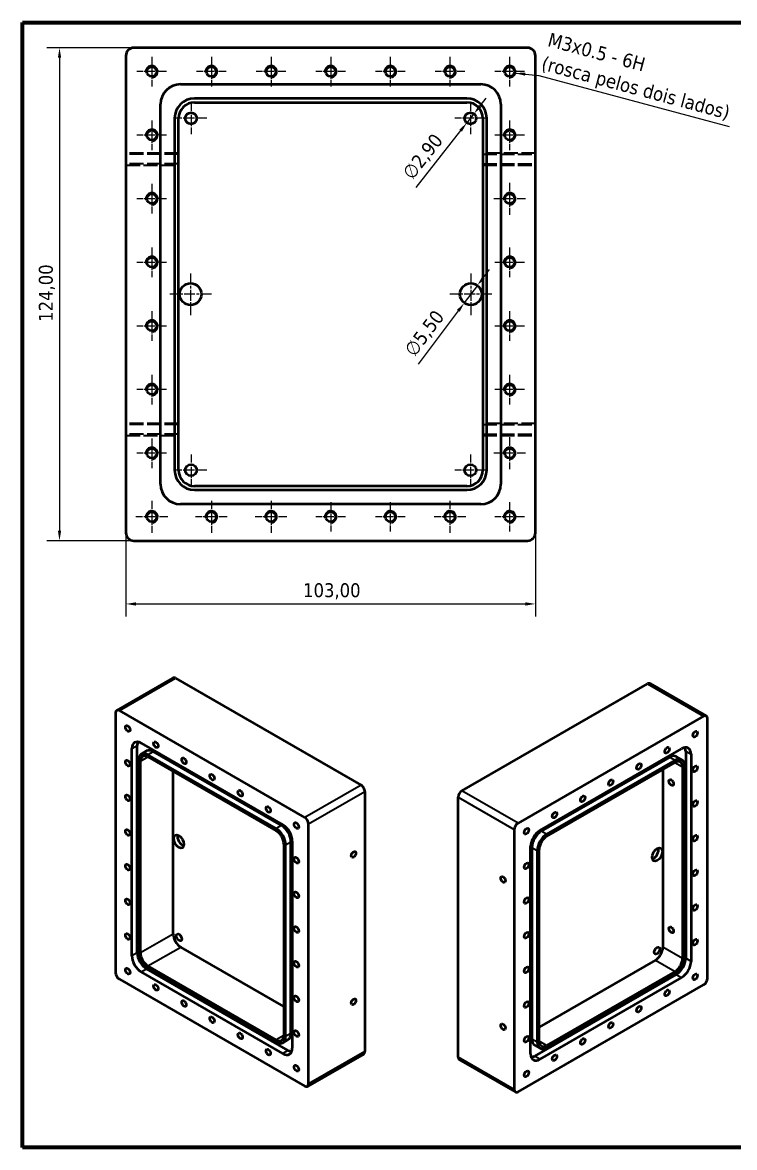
# Model space of a CAD drawing. Header units: millimetres. Extents: x 24 to 410, y 7 to 290.
# Drawn here: x 24 to 203.1, y 7 to 290 of the extents above; entities that cross this region are included whole.
import ezdxf

# ---------------------------------------------------------------- set-up
doc = ezdxf.new("R2010")
doc.units = ezdxf.units.MM
doc.linetypes.add('CHAIN', pattern=[0.3543, 0.2362, -0.0295, 0.0591, -0.0295])
doc.linetypes.add('DASHED', pattern=[0.2068, 0.1655, -0.0413])
for name, color, linetype, lineweight in [('Border (ISO)', 7, 'Continuous', 70), ('Center Mark (ISO)', 7, 'Continuous', 25), ('Dimension (ISO)', 7, 'Continuous', 25), ('Hidden (ISO)', 7, 'DASHED', 35), ('Symbol (ISO)', 7, 'Continuous', 25), ('Visible (ISO)', 7, 'Continuous', 50), ('Visible Narrow (ISO)', 7, 'Continuous', 35)]:
    doc.layers.add(name, color=color, linetype=linetype, lineweight=lineweight)
doc.styles.add('Note Text (ISO)', font='tahoma.ttf')
doc.dimstyles.new('Default (ISO)', dxfattribs={"dimtxt": 3.5, "dimasz": 2.5, "dimexe": 3.175, "dimexo": 0, "dimgap": 0.762, "dimtad": 1, "dimrnd": 1e-08, "dimzin": 0, "dimtxsty": 'Note Text (ISO)', "dimcen": 0.09, "dimdle": 10, "dimclrd": 256, "dimclre": 256, "dimclrt": 256, "dimazin": 0, "dimtfac": 1.001486, "dimtmove": 0, "dimatfit": 3, "dimfxl": 1, "dimtolj": 1, "dimtzin": 0, "dimlwd": -1, "dimlwe": -1, "dimarcsym": 0})
doc.dimstyles.new('Default (ISO)$7', dxfattribs={"dimtxt": 3.5, "dimasz": 2.5, "dimexe": 3.175, "dimexo": 0, "dimgap": 0.762, "dimtad": 1, "dimrnd": 1e-08, "dimzin": 0, "dimtxsty": 'Note Text (ISO)', "dimcen": 0.09, "dimdle": 10, "dimclrd": 256, "dimclre": 256, "dimclrt": 256, "dimazin": 0, "dimtfac": 1.001486, "dimtmove": 0, "dimatfit": 3, "dimfxl": 1, "dimtolj": 1, "dimtzin": 0, "dimlwd": -1, "dimlwe": -1, "dimarcsym": 0})

# ---------------------------------------------------------------- blocks, each defined once
blk = doc.blocks.new('Borders A4_A3_A2')
at = {"layer": 'Border (ISO)'}
for p, q in [((24, 290), (410, 290)), ((24, 7), (24, 290)), ((410, 7), (24, 7))]:
    blk.add_line(p, q, dxfattribs=at)
blk = doc.blocks.new('*D8')
at = {"layer": 'Defpoints', "color": 0, "transparency": 16777216}
for p in [(52.02, 283.65), (33.31, 159.65), (52.02, 159.65)]:
    blk.add_point(p, dxfattribs=at)
at = {"layer": 'Dimension (ISO)', "transparency": 16777216}
for p, q in [((52.02, 283.65), (30.14, 283.65)), ((33.31, 281.15), (33.31, 162.15)), ((52.02, 159.65), (30.14, 159.65))]:
    blk.add_line(p, q, dxfattribs=at)
for points in [[(32.9, 281.15), (33.73, 281.15), (33.31, 283.65)], [(32.9, 162.15), (33.73, 162.15), (33.31, 159.65)]]:
    blk.add_solid(points, dxfattribs=at)
at = {"layer": 'Dimension (ISO)', "transparency": 16777216, "insert": (28.11, 214.71), "char_height": 3.5, "attachment_point": 1, "rotation": 90, "style": 'Note Text (ISO)'}
blk.add_mtext('\\A1;124,00', dxfattribs=at)
blk = doc.blocks.new('*D9')
at = {"layer": 'Defpoints', "color": 0, "transparency": 16777216}
for p in [(50.02, 161.65), (153.02, 161.65), (153.02, 143.73)]:
    blk.add_point(p, dxfattribs=at)
at = {"layer": 'Dimension (ISO)', "transparency": 16777216}
for p, q in [((50.02, 161.65), (50.02, 140.56)), ((153.02, 161.65), (153.02, 140.56)), ((52.52, 143.73), (150.52, 143.73))]:
    blk.add_line(p, q, dxfattribs=at)
for points in [[(52.52, 144.15), (52.52, 143.32), (50.02, 143.73)], [(150.52, 144.15), (150.52, 143.32), (153.02, 143.73)]]:
    blk.add_solid(points, dxfattribs=at)
at = {"layer": 'Dimension (ISO)', "transparency": 16777216, "insert": (94.59, 148.94), "char_height": 3.5, "attachment_point": 1, "style": 'Note Text (ISO)'}
blk.add_mtext('\\A1;103,00', dxfattribs=at)
blk = doc.blocks.new('*D14')
at = {"layer": 'Defpoints', "color": 0, "transparency": 16777216}
for p in [(137.56, 267.04), (135.76, 264.76)]:
    blk.add_point(p, dxfattribs=at)
at = {"layer": 'Dimension (ISO)', "transparency": 16777216}
for p, q in [((139.11, 269), (140.66, 270.96)), ((137.56, 267.04), (135.76, 264.76)), ((134.21, 262.8), (122.95, 248.52))]:
    blk.add_line(p, q, dxfattribs=at)
for points in [[(138.78, 269.26), (139.44, 268.74), (137.56, 267.04)], [(133.89, 263.06), (134.54, 262.54), (135.76, 264.76)]]:
    blk.add_solid(points, dxfattribs=at)
at = {"layer": 'Dimension (ISO)', "transparency": 16777216, "insert": (119.29, 252.38), "char_height": 3.5, "attachment_point": 1, "rotation": 51.7201, "style": 'Note Text (ISO)'}
blk.add_mtext('\\A1;∅2,90', dxfattribs=at)
blk = doc.blocks.new('*D15')
at = {"layer": 'Defpoints', "color": 0, "transparency": 16777216}
for p in [(138.43, 223.85), (135.12, 219.45)]:
    blk.add_point(p, dxfattribs=at)
at = {"layer": 'Dimension (ISO)', "transparency": 16777216}
for p, q in [((139.93, 225.84), (141.43, 227.84)), ((138.43, 223.85), (135.12, 219.45)), ((133.62, 217.45), (123.54, 204.04))]:
    blk.add_line(p, q, dxfattribs=at)
for points in [[(139.6, 226.1), (140.26, 225.59), (138.43, 223.85)], [(133.29, 217.7), (133.95, 217.2), (135.12, 219.45)]]:
    blk.add_solid(points, dxfattribs=at)
at = {"layer": 'Dimension (ISO)', "transparency": 16777216, "insert": (119.79, 207.81), "char_height": 3.5, "attachment_point": 1, "rotation": 53.0689, "style": 'Note Text (ISO)'}
blk.add_mtext('\\A1;∅5,50', dxfattribs=at)

msp = doc.modelspace()

# ---------------------------------------------------------------- linework, layer by layer
at = {"layer": 'Center Mark (ISO)', "linetype": 'CHAIN', "ltscale": 8.288396}
for p, q in [((56.524, 281.378), (56.524, 273.919)), ((71.524, 281.378), (71.524, 273.919)), ((86.524, 281.378), (86.524, 273.919)), ((101.524, 281.378), (101.524, 273.919)), ((116.524, 281.378), (116.524, 273.919)), ((131.524, 281.378), (131.524, 273.919)), ((146.524, 281.378), (146.524, 273.919)), ((60.254, 277.648), (52.795, 277.648)), ((75.254, 277.648), (67.795, 277.648)), ((90.254, 277.648), (82.795, 277.648)), ((105.254, 277.648), (97.795, 277.648)), ((120.254, 277.648), (112.795, 277.648)), ((135.254, 277.648), (127.795, 277.648)), ((150.254, 277.648), (142.795, 277.648)), ((56.524, 265.378), (56.524, 257.919)), ((146.524, 265.378), (146.524, 257.919)), ((60.254, 261.648), (52.795, 261.648)), ((150.254, 261.648), (142.795, 261.648)), ((56.524, 249.378), (56.524, 241.919)), ((60.254, 245.648), (52.795, 245.648)), ((56.524, 233.378), (56.524, 225.919)), ((146.524, 233.378), (146.524, 225.919)), ((60.254, 229.648), (52.795, 229.648)), ((150.254, 229.648), (142.795, 229.648)), ((56.524, 217.378), (56.524, 209.919)), ((146.524, 217.378), (146.524, 209.919)), ((60.254, 213.648), (52.795, 213.648)), ((150.254, 213.648), (142.795, 213.648)), ((56.524, 201.378), (56.524, 193.919)), ((146.524, 201.378), (146.524, 193.919)), ((60.254, 197.648), (52.795, 197.648)), ((150.254, 197.648), (142.795, 197.648)), ((56.524, 185.378), (56.524, 177.919)), ((60.254, 181.648), (52.795, 181.648)), ((101.524, 169.378), (101.524, 161.919)), ((116.524, 169.378), (116.524, 161.919)), ((146.524, 169.378), (146.524, 161.919)), ((105.254, 165.648), (97.795, 165.648)), ((120.254, 165.648), (112.795, 165.648)), ((150.254, 165.648), (142.795, 165.648))]:
    msp.add_line(p, q, dxfattribs=at)
at = {"layer": 'Center Mark (ISO)', "linetype": 'CHAIN', "ltscale": 8.778439}
for p, q in [((66.387, 269.848), (66.387, 261.948)), ((136.661, 269.848), (136.661, 261.948)), ((70.337, 265.898), (62.437, 265.898)), ((140.611, 265.898), (132.711, 265.898)), ((66.387, 181.348), (66.387, 173.448)), ((136.661, 181.348), (136.661, 173.448)), ((70.337, 177.398), (62.437, 177.398)), ((140.611, 177.398), (132.711, 177.398))]:
    msp.add_line(p, q, dxfattribs=at)
at = {"layer": 'Center Mark (ISO)', "linetype": 'CHAIN', "ltscale": 8.88956}
for p, q in [((146.524, 249.648), (146.524, 241.648)), ((150.524, 245.648), (142.524, 245.648)), ((146.524, 185.648), (146.524, 177.648)), ((150.524, 181.648), (142.524, 181.648)), ((56.524, 169.648), (56.524, 161.648)), ((71.524, 169.648), (71.524, 161.648)), ((86.524, 169.648), (86.524, 161.648)), ((131.524, 169.648), (131.524, 161.648)), ((60.524, 165.648), (52.524, 165.648)), ((75.524, 165.648), (67.524, 165.648)), ((90.524, 165.648), (82.524, 165.648)), ((135.524, 165.648), (127.524, 165.648))]:
    msp.add_line(p, q, dxfattribs=at)
at = {"layer": 'Center Mark (ISO)', "linetype": 'CHAIN', "ltscale": 11.667578}
for p, q in [((66.274, 226.898), (66.274, 216.398)), ((136.774, 226.898), (136.774, 216.398)), ((71.524, 221.648), (61.024, 221.648)), ((142.024, 221.648), (131.524, 221.648))]:
    msp.add_line(p, q, dxfattribs=at)
at = {"layer": 'Hidden (ISO)', "ltscale": 21.357189}
for p, q in [((63.274, 257.148), (50.024, 257.148)), ((63.274, 256.878), (50.024, 256.878)), ((153.024, 257.148), (139.774, 257.148)), ((139.774, 256.878), (153.024, 256.878)), ((63.274, 254.419), (50.024, 254.419)), ((50.024, 254.148), (63.274, 254.148)), ((139.774, 254.419), (153.024, 254.419)), ((139.774, 254.148), (153.024, 254.148)), ((63.274, 189.148), (50.024, 189.148)), ((63.274, 188.878), (50.024, 188.878)), ((153.024, 189.148), (139.774, 189.148)), ((139.774, 188.878), (153.024, 188.878)), ((63.274, 186.419), (50.024, 186.419)), ((50.024, 186.148), (63.274, 186.148)), ((139.774, 186.419), (153.024, 186.419)), ((139.774, 186.148), (153.024, 186.148))]:
    msp.add_line(p, q, dxfattribs=at)
at = {"layer": 'Visible (ISO)'}
for p, q in [((151.024, 283.648), (52.024, 283.648)), ((50.024, 281.648), (50.024, 161.648)), ((153.024, 161.648), (153.024, 281.648)), ((63.724, 274.448), (139.324, 274.448)), ((58.724, 173.848), (58.724, 269.448)), ((135.774, 270.898), (67.274, 270.898)), ((67.274, 269.898), (135.774, 269.898)), ((144.324, 269.448), (144.324, 173.848)), ((62.274, 265.898), (62.274, 177.398)), ((63.274, 177.398), (63.274, 265.898)), ((139.774, 265.898), (139.774, 177.398)), ((140.774, 177.398), (140.774, 265.898)), ((135.774, 173.398), (67.274, 173.398)), ((67.274, 172.398), (135.774, 172.398)), ((139.324, 168.848), (63.724, 168.848)), ((52.024, 159.648), (151.024, 159.648)), ((61.835, 125.105), (47.693, 116.961)), ((62.5, 125.04), (109.169, 98.165)), ((134.512, 96.756), (181.181, 123.631)), ((195.989, 115.553), (181.847, 123.697)), ((47.415, 116.349), (47.415, 50.945)), ((95.027, 90.021), (48.358, 116.896)), ((195.324, 115.487), (148.655, 88.612)), ((196.266, 49.536), (196.266, 114.94)), ((52.86, 56.006), (52.86, 108.111)), ((53.873, 108.705), (89.511, 88.183)), ((51.516, 55.232), (51.516, 107.337)), ((53.883, 105.97), (55.227, 106.744)), ((87.838, 87.211), (55.547, 105.807)), ((55.547, 105.262), (87.838, 86.666)), ((89.182, 87.985), (56.89, 106.58)), ((154.17, 86.774), (189.808, 107.297)), ((186.791, 105.172), (154.5, 86.577)), ((189.798, 104.562), (188.455, 105.335)), ((190.822, 106.703), (190.822, 54.598)), ((192.165, 105.929), (192.165, 53.824)), ((53.19, 104.439), (53.19, 56.204)), ((53.661, 55.932), (53.661, 104.167)), ((188.135, 104.398), (155.843, 85.803)), ((155.843, 85.258), (188.135, 103.853)), ((185.071, 102.089), (185.071, 57.374)), ((190.02, 102.759), (190.02, 54.524)), ((190.492, 54.795), (190.492, 103.03)), ((61.911, 60.683), (61.911, 101.597)), ((110.112, 96.532), (110.112, 31.128)), ((133.57, 29.72), (133.57, 95.123)), ((95.97, 22.984), (95.97, 88.388)), ((147.712, 86.979), (147.712, 21.576)), ((89.724, 83.4), (89.724, 35.165)), ((90.195, 34.894), (90.195, 83.129)), ((91.539, 35.667), (91.539, 83.903)), ((91.869, 84.1), (91.869, 31.995)), ((151.813, 30.587), (151.813, 82.692)), ((152.143, 82.494), (152.143, 34.259)), ((153.486, 81.721), (153.486, 33.485)), ((153.958, 33.757), (153.958, 81.992)), ((89.724, 42.486), (63.796, 57.417)), ((183.185, 54.108), (153.958, 37.277)), ((89.511, 30.627), (53.873, 51.15)), ((90.855, 31.401), (55.217, 51.924)), ((87.838, 34.071), (55.547, 52.666)), ((55.547, 52.121), (87.838, 33.526)), ((188.135, 51.258), (155.843, 32.662)), ((48.358, 49.312), (95.027, 22.437)), ((188.465, 50.515), (152.827, 29.993)), ((189.808, 49.742), (154.17, 29.219)), ((155.843, 32.117), (188.135, 50.713)), ((148.655, 21.028), (195.324, 47.903)), ((89.501, 33.362), (90.845, 34.136)), ((154.18, 31.954), (152.837, 32.728)), ((109.834, 30.515), (95.692, 22.371)), ((147.989, 20.963), (133.847, 29.107))]:
    msp.add_line(p, q, dxfattribs=at)
for centre, radius in [((56.524, 277.648), 1.23), ((71.524, 277.648), 1.23), ((86.524, 277.648), 1.23), ((101.524, 277.648), 1.23), ((116.524, 277.648), 1.23), ((131.524, 277.648), 1.23), ((146.524, 277.648), 1.23), ((66.387, 265.898), 1.45), ((136.661, 265.898), 1.45), ((56.524, 261.648), 1.23), ((146.524, 261.648), 1.23), ((56.524, 245.648), 1.23), ((146.524, 245.648), 1.23), ((56.524, 229.648), 1.23), ((146.524, 229.648), 1.23), ((66.274, 221.648), 2.75), ((136.774, 221.648), 2.75), ((56.524, 213.648), 1.23), ((146.524, 213.648), 1.23), ((56.524, 197.648), 1.23), ((146.524, 197.648), 1.23), ((56.524, 181.648), 1.23), ((146.524, 181.648), 1.23), ((66.387, 177.398), 1.45), ((136.661, 177.398), 1.45), ((56.524, 165.648), 1.23), ((71.524, 165.648), 1.23), ((86.524, 165.648), 1.23), ((101.524, 165.648), 1.23), ((116.524, 165.648), 1.23), ((131.524, 165.648), 1.23), ((146.524, 165.648), 1.23)]:
    msp.add_circle(centre, radius, dxfattribs=at)
for centre, radius, start, end in [((52.024, 281.648), 2, 90, 180), ((151.024, 281.648), 2, 0, 90), ((63.724, 269.448), 5, 90, 180), ((139.324, 269.448), 5, 0, 90), ((67.274, 265.898), 5, 90, 180), ((67.274, 265.898), 4, 90, 180), ((135.774, 265.898), 5, 0, 90), ((135.774, 265.898), 4, 0, 90), ((67.274, 177.398), 5, 180, 270), ((67.274, 177.398), 4, 180, 270), ((135.774, 177.398), 4, 270, 0), ((135.774, 177.398), 5, 270, 0), ((63.724, 173.848), 5, 180, 270), ((139.324, 173.848), 5, 270, 0), ((52.024, 161.648), 2, 180, 270), ((151.024, 161.648), 2, 270, 0)]:
    msp.add_arc(centre, radius, start, end, dxfattribs=at)
for centre, major_axis, start_param, end_param in [((62.5, 123.95), (-0.665, 1.155), 5.4997209, 6.2831853), ((181.181, 122.541), (0.665, 1.155), 0, 0.7834645), ((48.358, 115.806), (-0.665, 1.155), 5.4997209, 7.0705172), ((195.324, 114.397), (0.665, 1.155), 5.4958534, 7.0666498), ((53.873, 105.98), (-1.663, 2.889), 5.4997209, 7.0705172), ((55.217, 106.754), (1.663, -2.889), 3.5555917, 3.9289245), ((189.808, 104.572), (1.663, 2.889), 5.4958534, 7.0666498), ((188.465, 105.345), (1.663, 2.889), 5.4958534, 5.8691863), ((55.547, 103.082), (-1.663, 2.889), 5.4997209, 7.0705172), ((55.547, 103.082), (-1.331, 2.311), 5.4997209, 7.0705172), ((56.89, 103.855), (-1.663, 2.889), 5.4997209, 6.2831853), ((186.791, 102.447), (1.663, 2.889), 0, 0.7834645), ((188.135, 101.673), (1.663, 2.889), 5.4958534, 7.0666498), ((188.135, 101.673), (1.331, 2.311), 5.4958534, 7.0666498), ((109.169, 97.075), (-0.665, 1.155), 3.9289245, 5.4997209), ((134.512, 95.666), (-0.665, -1.155), 3.9250571, 5.4958534), ((89.182, 85.26), (1.663, -2.889), 0.7873319, 2.3581282), ((89.511, 85.457), (-1.663, 2.889), 3.9289245, 5.4997209), ((95.027, 88.931), (0.665, -1.155), 0.7873319, 2.3581282), ((148.655, 87.522), (0.665, 1.155), 0.7834645, 2.3542608), ((64.268, 84.529), (0.915, -1.589), 3.6805809, 5.7441971), ((87.838, 84.486), (1.663, -2.889), 0.7873319, 2.3581282), ((87.838, 84.486), (-1.331, 2.311), 3.9289245, 5.4997209), ((154.17, 84.049), (-1.663, -2.889), 3.9250571, 5.4958534), ((154.5, 83.852), (1.663, 2.889), 0.7834645, 2.3542608), ((155.843, 83.078), (1.663, 2.889), 0.7834645, 2.3542608), ((155.843, 83.078), (-1.331, -2.311), 3.9250571, 5.4958534), ((182.714, 81.22), (0.915, 1.589), 3.6805809, 5.7441971), ((63.796, 59.597), (-1.331, 2.311), 0.7873319, 2.3581282), ((64.321, 60.381), (0.482, -0.838), 4.4813944, 4.9433836), ((182.66, 57.072), (0.482, 0.838), 4.4813944, 4.9433836), ((183.185, 56.288), (-1.331, -2.311), 0.7834645, 2.3542608), ((53.873, 53.875), (1.663, -2.889), 3.9289245, 5.4997209), ((55.217, 54.649), (1.663, -2.889), 3.9289245, 5.4997209), ((55.547, 54.846), (-1.663, 2.889), 0.7873319, 2.3581282), ((55.547, 54.846), (1.331, -2.311), 3.9289245, 5.4997209), ((188.135, 53.438), (-1.663, -2.889), 0.7834645, 2.3542608), ((188.135, 53.438), (1.331, 2.311), 3.9250571, 5.4958534), ((188.465, 53.24), (1.663, 2.889), 3.9250571, 5.4958534), ((189.808, 52.467), (1.663, 2.889), 3.9250571, 5.4958534), ((48.358, 50.402), (-0.665, 1.155), 0.7873319, 2.3581282), ((195.324, 48.993), (-0.665, -1.155), 0.7834645, 2.3542608), ((87.838, 36.251), (1.331, -2.311), 5.4997209, 7.0705172), ((87.838, 36.251), (1.663, -2.889), 5.4997209, 7.0705172), ((89.182, 37.025), (1.663, -2.889), 0, 0.7873319), ((154.5, 35.616), (-1.663, -2.889), 5.4958534, 6.2831853), ((89.511, 33.352), (1.663, -2.889), 5.4997209, 7.0705172), ((90.855, 34.126), (1.663, -2.889), 5.4997209, 5.8691863), ((155.843, 34.843), (-1.663, -2.889), 5.4958534, 7.0666498), ((155.843, 34.843), (-1.331, -2.311), 5.4958534, 7.0666498), ((109.169, 31.671), (0.665, -1.155), 0, 0.7873319), ((134.512, 30.262), (-0.665, -1.155), 5.4958534, 6.2831853), ((154.17, 31.944), (-1.663, -2.889), 5.4958534, 7.0666498), ((152.827, 32.718), (1.663, 2.889), 3.5555917, 3.9250571), ((95.027, 23.527), (0.665, -1.155), 5.4997209, 7.0705172), ((148.655, 22.119), (-0.665, -1.155), 5.4958534, 7.0666498)]:
    msp.add_ellipse(centre, major_axis=major_axis, ratio=0.5780931, start_param=start_param, end_param=end_param, dxfattribs=at)
for centre, major_axis in [((50.479, 112.404), (-0.409, 0.71)), ((193.202, 110.996), (0.409, 0.71)), ((57.55, 108.332), (-0.409, 0.71)), ((186.131, 106.924), (0.409, 0.71)), ((64.621, 104.26), (-0.409, 0.71)), ((50.479, 103.683), (-0.409, 0.71)), ((179.06, 102.852), (0.409, 0.71)), ((193.202, 102.275), (0.409, 0.71)), ((71.692, 100.188), (-0.409, 0.71)), ((171.989, 98.78), (0.409, 0.71)), ((187.192, 98.801), (-0.409, 0.71)), ((78.763, 96.116), (-0.409, 0.71)), ((50.479, 94.963), (-0.409, 0.71)), ((164.918, 94.708), (0.409, 0.71)), ((193.202, 93.554), (0.409, 0.71)), ((85.835, 92.044), (-0.409, 0.71)), ((157.847, 90.636), (0.409, 0.71)), ((92.906, 87.972), (-0.409, 0.71)), ((50.479, 86.242), (-0.409, 0.71)), ((63.325, 83.986), (-0.915, 1.589)), ((150.776, 86.564), (0.409, 0.71)), ((193.202, 84.834), (0.409, 0.71)), ((183.656, 80.677), (0.915, 1.589)), ((92.906, 79.252), (-0.409, 0.71)), ((107.283, 80.732), (-0.409, -0.71)), ((50.479, 77.522), (-0.409, 0.71)), ((150.776, 77.843), (0.409, 0.71)), ((193.202, 76.113), (0.409, 0.71)), ((144.883, 74.437), (-0.409, 0.71)), ((92.906, 70.531), (-0.409, 0.71)), ((50.479, 68.801), (-0.409, 0.71)), ((150.776, 69.123), (0.409, 0.71)), ((193.202, 67.393), (0.409, 0.71)), ((92.906, 61.811), (-0.409, 0.71)), ((187.192, 61.739), (-0.409, 0.71)), ((50.479, 60.081), (-0.409, 0.71)), ((63.378, 59.838), (-0.482, 0.838)), ((150.776, 60.402), (0.409, 0.71)), ((193.202, 58.672), (0.409, 0.71)), ((183.603, 56.529), (0.482, 0.838)), ((92.906, 53.09), (-0.409, 0.71)), ((50.479, 51.36), (-0.409, 0.71)), ((150.776, 51.682), (0.409, 0.71)), ((57.55, 47.288), (-0.409, 0.71)), ((193.202, 49.952), (0.409, 0.71)), ((186.131, 45.88), (0.409, 0.71)), ((64.621, 43.216), (-0.409, 0.71)), ((92.906, 44.37), (-0.409, 0.71)), ((107.283, 43.67), (-0.409, -0.71)), ((150.776, 42.961), (0.409, 0.71)), ((179.06, 41.808), (0.409, 0.71)), ((71.692, 39.144), (-0.409, 0.71)), ((144.883, 37.375), (-0.409, 0.71)), ((171.989, 37.736), (0.409, 0.71)), ((78.763, 35.073), (-0.409, 0.71)), ((92.906, 35.649), (-0.409, 0.71)), ((150.776, 34.241), (0.409, 0.71)), ((164.918, 33.664), (0.409, 0.71)), ((85.835, 31.001), (-0.409, 0.71)), ((157.847, 29.592), (0.409, 0.71)), ((92.906, 26.929), (-0.409, 0.71)), ((150.776, 25.52), (0.409, 0.71))]:
    msp.add_ellipse(centre, major_axis=major_axis, ratio=0.5780931, dxfattribs=at)
at = {"layer": 'Visible Narrow (ISO)'}
for p, q in [((48.358, 116.896), (62.5, 125.04)), ((181.181, 123.631), (195.324, 115.487)), ((51.516, 107.337), (52.86, 108.111)), ((53.661, 104.167), (55.554, 105.257)), ((55.547, 105.807), (56.89, 106.58)), ((186.791, 105.172), (188.135, 104.398)), ((190.822, 106.703), (192.165, 105.929)), ((188.127, 103.849), (190.02, 102.759)), ((109.169, 98.165), (95.027, 90.021)), ((95.97, 88.388), (110.112, 96.532)), ((148.655, 88.612), (134.512, 96.756)), ((133.57, 95.123), (147.712, 86.979)), ((89.182, 87.985), (87.838, 87.211)), ((155.843, 85.803), (154.5, 86.577)), ((90.195, 83.129), (91.539, 83.903)), ((152.143, 82.494), (153.486, 81.721)), ((61.911, 60.683), (53.661, 55.932)), ((55.547, 52.666), (63.796, 57.417)), ((190.02, 54.524), (185.071, 57.374)), ((52.86, 56.006), (51.516, 55.232)), ((183.185, 54.108), (188.135, 51.258)), ((192.165, 53.824), (190.822, 54.598)), ((53.873, 51.15), (55.217, 51.924)), ((188.465, 50.515), (189.808, 49.742)), ((89.724, 35.157), (87.838, 34.071)), ((91.539, 35.667), (90.195, 34.894)), ((153.486, 33.485), (152.143, 34.259)), ((90.855, 31.401), (89.511, 30.627)), ((155.843, 32.662), (153.958, 33.748)), ((110.112, 31.128), (95.97, 22.984)), ((147.712, 21.576), (133.57, 29.72)), ((154.17, 29.219), (152.827, 29.993))]:
    msp.add_line(p, q, dxfattribs=at)
for centre in [(56.524, 277.648), (71.524, 277.648), (86.524, 277.648), (101.524, 277.648), (116.524, 277.648), (131.524, 277.648), (146.524, 277.648), (56.524, 261.648), (146.524, 261.648), (56.524, 245.648), (146.524, 245.648), (56.524, 229.648), (146.524, 229.648), (56.524, 213.648), (146.524, 213.648), (56.524, 197.648), (146.524, 197.648), (56.524, 181.648), (146.524, 181.648), (56.524, 165.648), (71.524, 165.648), (86.524, 165.648), (101.524, 165.648), (116.524, 165.648), (131.524, 165.648), (146.524, 165.648)]:
    msp.add_arc(centre, 1.5, 280, 190, dxfattribs=at)

# ---------------------------------------------------------------- block references
msp.add_blockref('Borders A4_A3_A2', (0, 0))

# ---------------------------------------------------------------- texts
at = {"layer": 'Symbol (ISO)', "insert": (154.029, 277.243), "char_height": 3.5, "width": 50.56139, "attachment_point": 7, "rotation": 345, "line_spacing_factor": 1.05, "style": 'Note Text (ISO)'}
msp.add_mtext('{M3x0.5 - 6H\\P(rosca pelos dois lados)}', dxfattribs=at)

# ---------------------------------------------------------------- dimensions: what is measured, and where the dimension line sits
at = {"layer": 'Dimension (ISO)'}
for base, p1, p2, angle, picture, middle in [((33.312, 159.648), (52.024, 283.648), (52.024, 159.648), 90, '*D8', (33.312, 221.648)), ((153.024, 143.732), (50.024, 161.648), (153.024, 161.648), 180, '*D9', (101.524, 143.732))]:
    dim = msp.add_linear_dim(base=base, p1=p1, p2=p2, angle=angle, dimstyle='Default (ISO)', override={"dimdec": 2, "dimtp": 0, "dimtm": 0, "dimtdec": 2, "dimtofl": 0, "dimatfit": 1}, dxfattribs=at)
    dim.commit()
    dim.dimension.update_dxf_attribs({"geometry": picture, "text_midpoint": middle, "dimtype": 160})
for p1, p2, picture, middle in [((137.559, 267.036), (135.763, 264.76), '*D14', (127.371, 254.126)), ((138.426, 223.846), (135.122, 219.45), '*D15', (127.829, 209.748))]:
    dim = msp.add_diameter_dim_2p(p1=p1, p2=p2, dimstyle='Default (ISO)', override={"dimdec": 2, "dimlfac": 1, "dimtp": 0, "dimtm": 0, "dimtdec": 2, "dimatfit": 2}, dxfattribs=at)
    dim.commit()
    dim.dimension.update_dxf_attribs({"geometry": picture, "text_midpoint": middle, "dimtype": 163})

# ---------------------------------------------------------------- leaders
at = {"layer": 'Symbol (ISO)', "annotation_type": 0, "has_hookline": 1, "hookline_direction": 0, "text_width": 49.566, "horizontal_direction": (0.965926, -0.258819, 0)}
msp.add_leader([(147.973, 277.26), (153.878, 276.679)], dimstyle='Default (ISO)$7', override={"dimgap": 0, "dimtad": 1}, dxfattribs=at)

doc.saveas('drawing.dxf')
